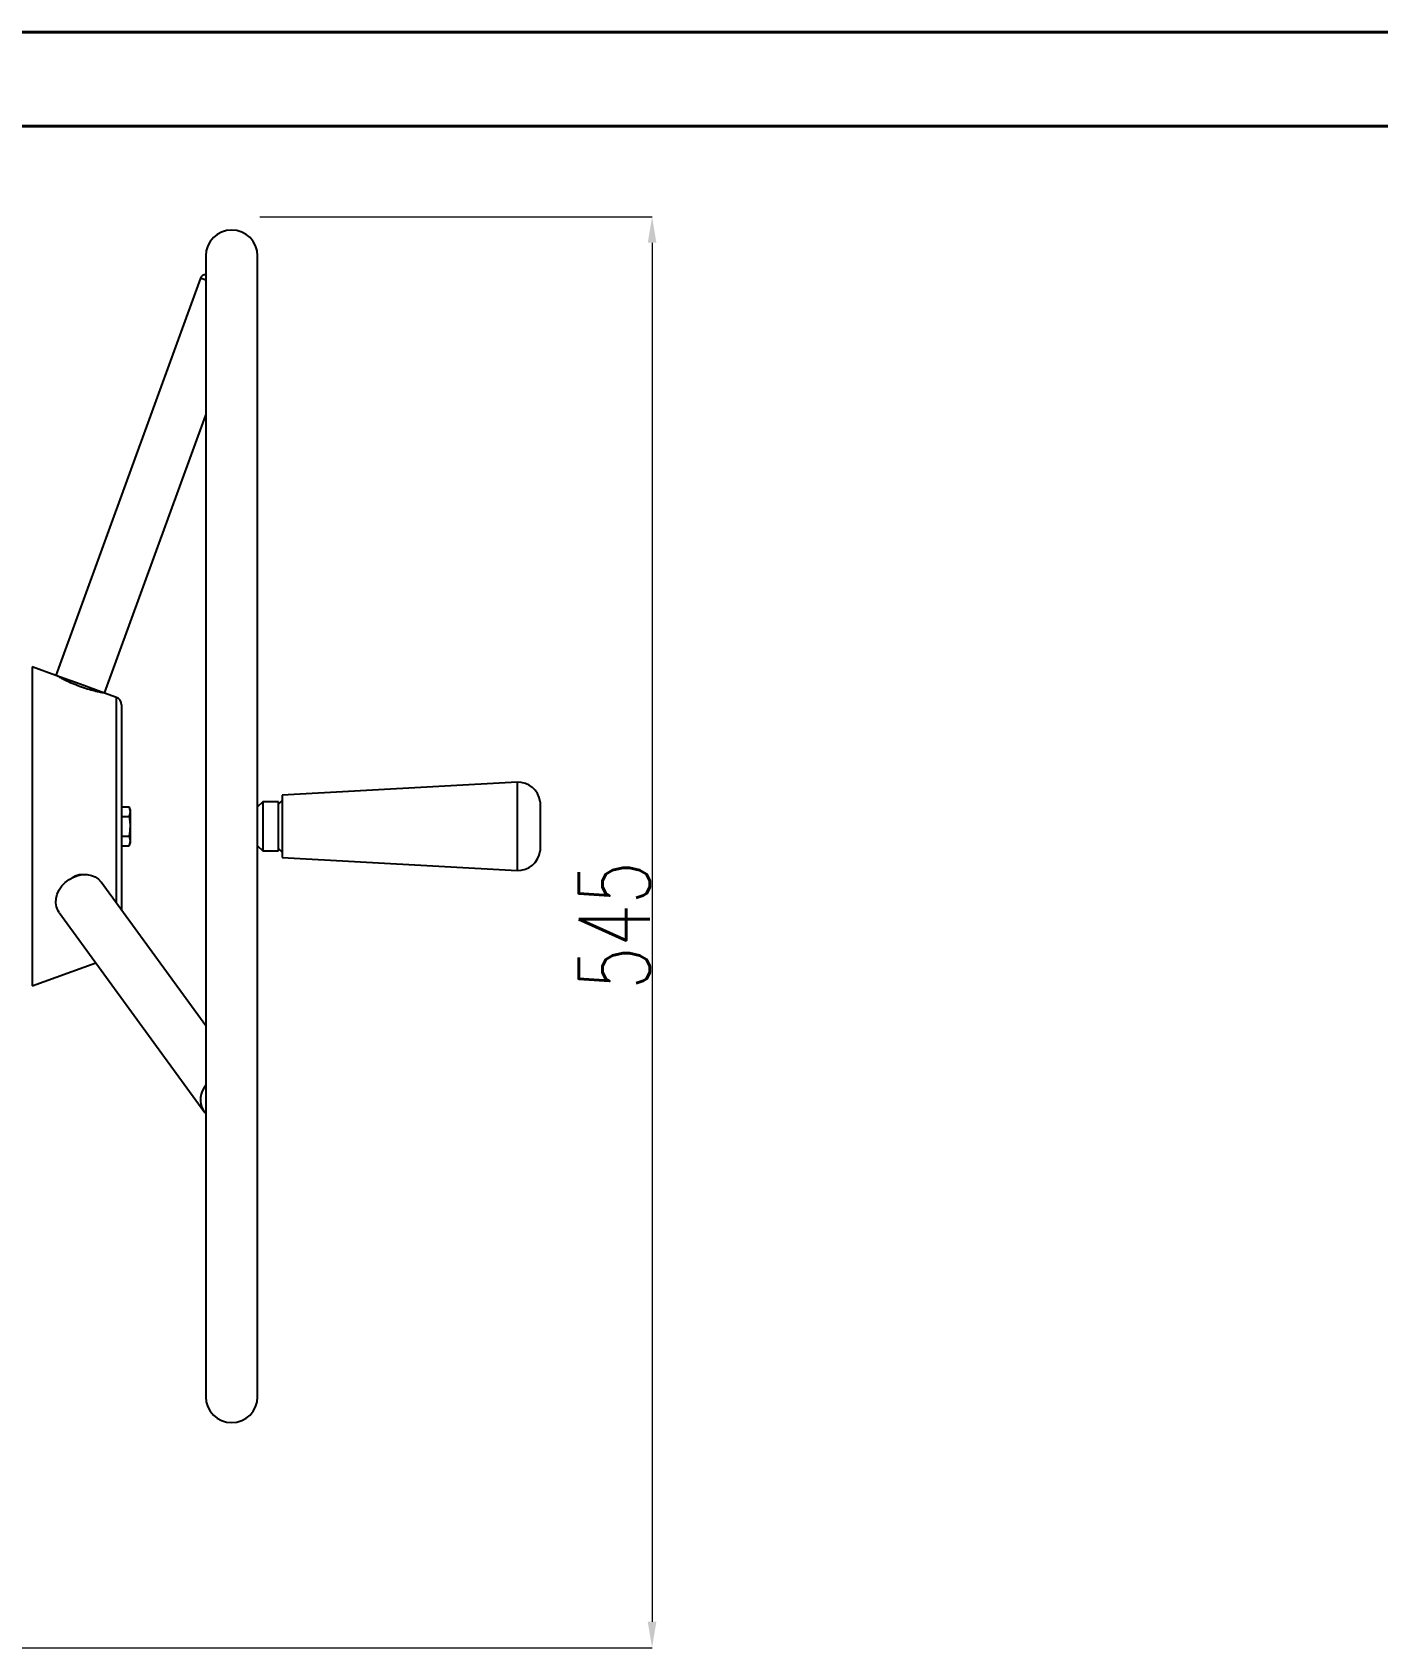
# Model space of a CAD drawing. Header units: millimetres. Extents: x 1663 to 4708, y 540 to 2693.
# Drawn here: x 2817 to 3336, y 2070 to 2693 of the extents above; entities that cross this region are included whole.
import ezdxf

# ---------------------------------------------------------------- set-up
doc = ezdxf.new("R2010")
doc.units = ezdxf.units.MM
for name, color, linetype, lineweight in [('AM_5', 3, 'Continuous', 25), ('AM_BOR', 7, 'Continuous', 50), ('粗实线', 7, 'Continuous', 40)]:
    doc.layers.add(name, color=color, linetype=linetype, lineweight=lineweight)
doc.styles.add('SLDTEXTSTYLE1', font='txt.shx', dxfattribs={"width": 0.7, "bigfont": 'gbcbig.shx'})
doc.dimstyles.new('SLDDIMSTYLE12$0', dxfattribs={"dimtxt": 12, "dimasz": 10, "dimexe": 0, "dimexo": 0.0625, "dimgap": 0.875, "dimtad": 1, "dimdec": 1, "dimlfac": 1.8, "dimrnd": 1e-09, "dimzin": 12, "dimdsep": 46, "dimtxsty": 'SLDTEXTSTYLE1', "dimcen": 0.09, "dimdle": 8.16, "dimclrd": 3, "dimclre": 3, "dimadec": 0, "dimazin": 3, "dimtfac": 1, "dimtdec": 1, "dimtofl": 0, "dimtmove": 0, "dimatfit": 3, "dimfxl": 0, "dimfrac": 2, "dimtolj": 1, "dimlwd": 5, "dimlwe": 5, "dimarcsym": 0})

# ---------------------------------------------------------------- blocks, each defined once
blk = doc.blocks.new('*D65')
at = {"layer": 'AM_5', "color": 3, "lineweight": 5, "transparency": 16777216}
blk.add_line((2905.08, 2622.03), (3056.39, 2622.03), dxfattribs=at)
at = {"layer": 'AM_5', "color": 3, "linetype": 'Continuous', "lineweight": 5, "transparency": 16777216}
for p, q in [((3056.39, 2612.03), (3056.39, 2080.15)), ((2737.98, 2070.15), (3056.39, 2070.15))]:
    blk.add_line(p, q, dxfattribs=at)
at = {"layer": 'AM_5', "color": 3, "transparency": 16777216}
for points in [[(3054.72, 2612.03), (3058.06, 2612.03), (3056.39, 2622.03)], [(3054.72, 2080.15), (3058.06, 2080.15), (3056.39, 2070.15)]]:
    blk.add_solid(points, dxfattribs=at)
at = {"layer": 'Defpoints', "color": 0, "transparency": 16777216}
for p in [(2905.02, 2622.03), (2737.91, 2070.15), (3056.39, 2070.15)]:
    blk.add_point(p, dxfattribs=at)
at = {"layer": 'AM_5', "color": 0, "transparency": 16777216, "insert": (3041.8, 2348.71), "char_height": 12, "attachment_point": 5, "rotation": 90, "style": 'SLDTEXTSTYLE1'}
blk.add_mtext('\\A1;{\\H2.28571x;545}', dxfattribs=at)
blk = doc.blocks.new('rA3')
at = {"layer": '粗实线'}
for p, q in [((753.384, 421.26), (333.384, 421.26)), ((748.384, 416.26), (358.384, 416.26))]:
    blk.add_line(p, q, dxfattribs=at)

msp = doc.modelspace()

# ---------------------------------------------------------------- linework, layer by layer
at = {"color": 7, "linetype": 'Continuous', "lineweight": 25}
for p, q in [((2884.2, 2606.965), (2884.2, 2166.965)), ((2904.2, 2394.465), (2904.2, 2606.965)), ((2882.115, 2598.356), (2826.366, 2445.186)), ((2884.2, 2597.597), (2882.115, 2598.356)), ((2845.16, 2438.345), (2884.2, 2545.608)), ((2826.366, 2445.186), (2817.262, 2448.5)), ((2817.262, 2448.5), (2817.262, 2386.965)), ((2835.763, 2441.766), (2826.366, 2445.186)), ((2845.16, 2438.345), (2835.763, 2441.766)), ((2849.727, 2436.683), (2845.16, 2438.345)), ((2849.727, 2357.374), (2849.727, 2436.683)), ((2851.7, 2433.864), (2851.7, 2354.662)), ((3004.29, 2403.965), (2913.7, 2398.965)), ((2913.7, 2398.965), (2913.7, 2374.965)), ((3004.29, 2403.965), (3004.29, 2369.965)), ((2851.7, 2394.47), (2854.634, 2394.47)), ((2855, 2393.465), (2854.634, 2394.47)), ((2854.634, 2394.47), (2855, 2392.594)), ((2855, 2392.594), (2854.634, 2390.718)), ((2855, 2393.465), (2855, 2392.594)), ((2855, 2392.594), (2855, 2386.965)), ((2906.2, 2396.465), (2904.2, 2394.465)), ((2904.2, 2379.465), (2904.2, 2394.465)), ((2912.2, 2396.465), (2906.2, 2396.465)), ((2906.2, 2396.465), (2906.2, 2377.465)), ((2913.7, 2396.965), (2912.2, 2395.465)), ((2912.2, 2377.465), (2912.2, 2396.465)), ((3013.2, 2396.465), (3013.2, 2377.465)), ((2817.262, 2386.965), (2817.262, 2325.43)), ((2851.7, 2390.718), (2854.634, 2390.718)), ((2855, 2386.965), (2855, 2381.336)), ((2851.7, 2383.212), (2854.634, 2383.212)), ((2854.634, 2383.212), (2855, 2381.336)), ((2855, 2381.336), (2854.634, 2379.459)), ((2854.634, 2379.459), (2855, 2380.465)), ((2855, 2381.336), (2855, 2380.465)), ((2851.7, 2379.459), (2854.634, 2379.459)), ((2904.2, 2379.465), (2906.2, 2377.465)), ((2904.2, 2166.965), (2904.2, 2379.465)), ((2906.2, 2377.465), (2912.2, 2377.465)), ((2912.2, 2378.465), (2913.7, 2376.965)), ((2913.7, 2374.965), (3004.29, 2369.965)), ((2884.2, 2310.016), (2843.848, 2365.45)), ((2827.678, 2353.679), (2883.428, 2277.094)), ((2817.262, 2325.43), (2841.753, 2334.344)), ((2883.428, 2277.094), (2883.293, 2277.286)), ((2883.43, 2277.09), (2883.673, 2276.821))]:
    msp.add_line(p, q, dxfattribs=at)
at = {"color": 7, "linetype": 'Continuous', "lineweight": 25, "flags": 128}
msp.add_lwpolyline([(2827.678, 2353.679), (2827.215, 2354.411), (2826.631, 2355.861), (2826.377, 2357.444), (2826.462, 2359.104), (2826.883, 2360.781), (2827.625, 2362.414), (2828.661, 2363.943), (2829.954, 2365.315), (2831.457, 2366.478), (2833.116, 2367.392), (2834.87, 2368.023), (2836.656, 2368.348), (2838.41, 2368.356), (2840.069, 2368.046), (2841.572, 2367.429), (2842.865, 2366.528), (2843.848, 2365.45)], dxfattribs=at)
at = {"color": 7, "linetype": 'Continuous', "lineweight": 25}
for centre, radius, start, end in [((2894.2, 2606.965), 10, 0, 180), ((2883.995, 2597.672), 2, 84.09849, 160), ((2848.7, 2433.864), 3, 0, 70), ((3004.758, 2395.478), 8.5, 6.668652, 93.159195), ((3004.758, 2378.452), 8.5, 266.840805, 353.331348), ((2890.716, 2281.542), 8.556, 139.592846, 209.828726), ((2894.2, 2166.965), 10, 180, 0)]:
    msp.add_arc(centre, radius, start, end, dxfattribs=at)
for points, knots in [([(2826.951, 2444.952), (2826.924, 2444.966), (2826.836, 2445.015), (2827.68, 2444.553), (2829.374, 2443.673), (2831.832, 2442.503), (2834.738, 2441.289), (2837.777, 2440.215), (2840.61, 2439.395), (2842.897, 2438.858), (2844.423, 2438.563), (2844.577, 2438.536), (2844.651, 2438.524)], [0, 0, 0, 0, 0.0461501, 0.1522879, 0.258856, 0.3665089, 0.4741937, 0.5806918, 0.6865461, 0.7933412, 0.9012258, 1, 1, 1, 1]), ([(2854.634, 2390.718), (2854.689, 2390.404), (2854.906, 2389.164), (2854.96, 2387.905), (2855, 2386.965)], [0, 0, 0, 0, 0.2530667, 1, 1, 1, 1]), ([(2855, 2386.965), (2854.934, 2385.741), (2854.865, 2384.482), (2854.641, 2383.246), (2854.634, 2383.212)], [0, 0, 0, 0, 0.97300478, 1, 1, 1, 1]), ([(2836.681, 2368.212), (2836.476, 2368.227), (2835.301, 2368.317), (2833.695, 2367.821), (2832.56, 2367.021), (2832.28, 2366.825)], [0, 0, 0, 0, 0.1376053, 0.7876369, 1, 1, 1, 1]), ([(2883.309, 2277.327), (2883.481, 2277.045), (2883.715, 2276.663), (2884.053, 2276.371), (2884.142, 2276.294)], [0, 0, 0, 0, 0.73709434, 1, 1, 1, 1])]:
    msp.add_open_spline(points, degree=3, knots=knots, dxfattribs=at)

# ---------------------------------------------------------------- block references
at = {"layer": 'AM_BOR', "xscale": 7.2509765625, "yscale": 7.2509765625, "zscale": 7.2509765625}
msp.add_blockref('rA3', (-754.487, -361.328), dxfattribs=at)

# ---------------------------------------------------------------- dimensions: what is measured, and where the dimension line sits
at = {"layer": 'AM_5'}
dim = msp.add_linear_dim(base=(3056.391, 2070.148), p1=(2905.018, 2622.025), p2=(2737.915, 2070.148), angle=90, text='{\\H2.28571x;545}', dimstyle='SLDDIMSTYLE12$0', override={"dimlfac": 1}, dxfattribs=at)
dim.commit()
dim.dimension.update_dxf_attribs({"geometry": '*D65', "text_midpoint": (3056.391, 2348.713), "dimtype": 160})

doc.saveas('drawing.dxf')
